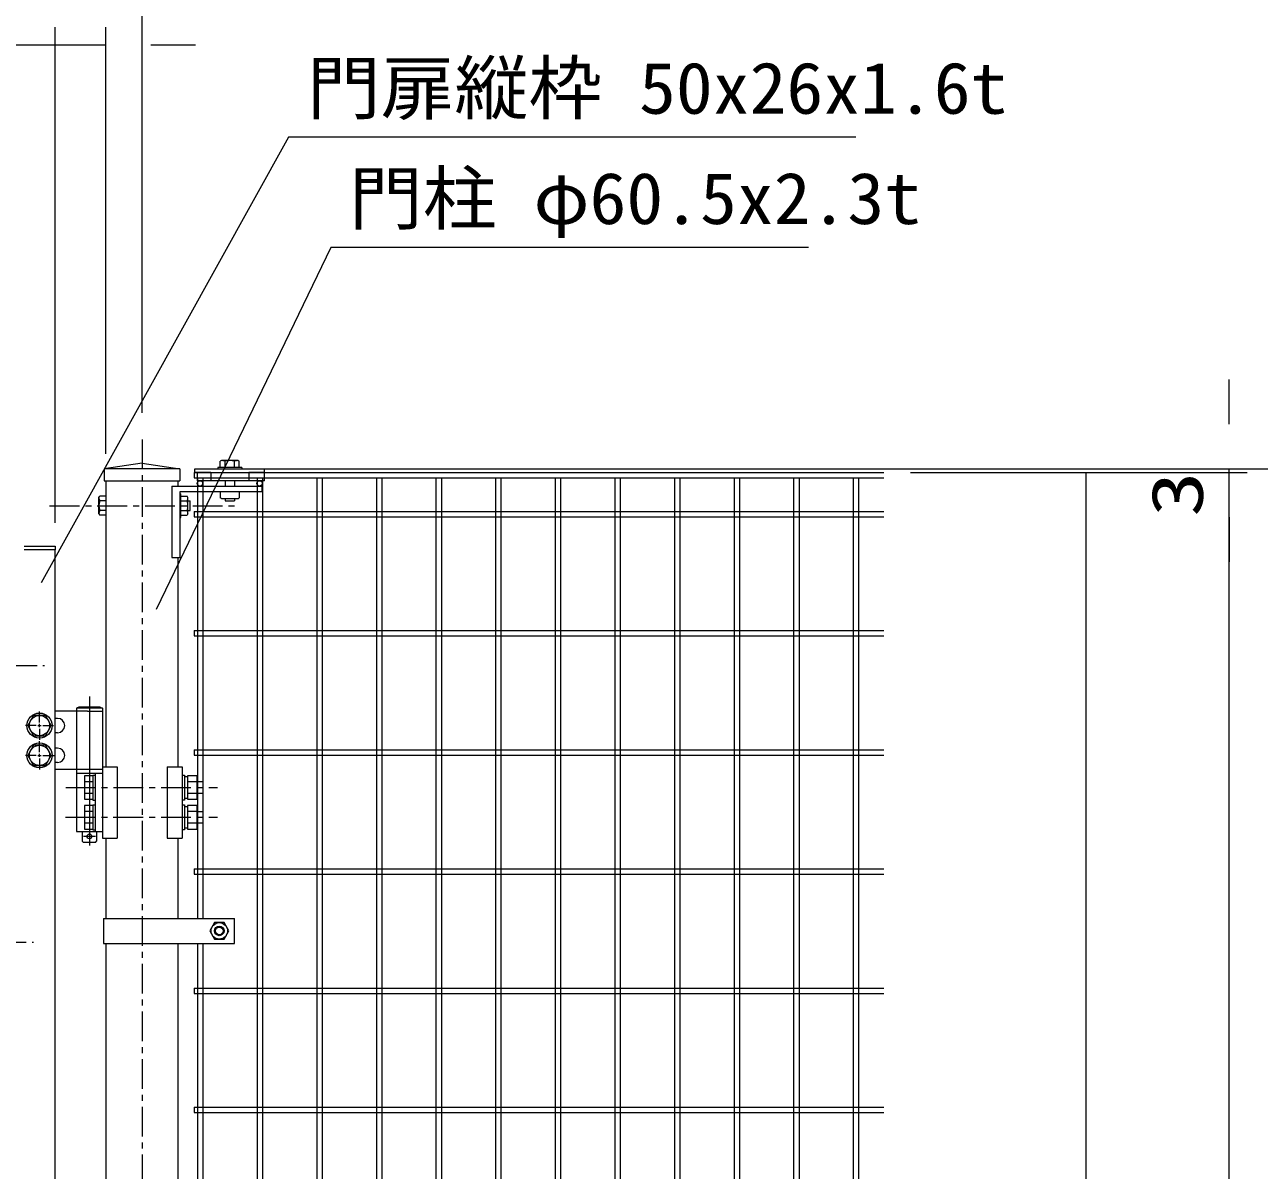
# Model space of a CAD drawing. Units: millimetres at full size; details may follow other scales. Extents: x -4455 to 4455, y -3150 to 3150.
# Drawn here: x 2348 to 3384, y -12 to 950 of the extents above; entities that cross this region are included whole.
import ezdxf
from ezdxf.enums import TextEntityAlignment as Align

# ---------------------------------------------------------------- set-up
doc = ezdxf.new("R2010")
doc.units = ezdxf.units.MM
doc.header["$LTSCALE"] = 20
doc.linetypes.add('USER1', pattern=[2, 1.25, -0.25, 0.25, -0.25])
doc.linetypes.add('USER4', pattern=[0.26, 0.01, -0.25])
for name, color, linetype, lineweight in [('0-0_外形線', 7, 'Continuous', 18), ('0-1_軸線', 2, 'USER1', 18), ('0-3_寸法線', 1, 'Continuous', 18), ('0-6_NEO', 152, 'Continuous', 18), ('0-7_丁番', 3, 'Continuous', 18), ('0-9_1', 7, 'Continuous', 18), ('0-A_2', 7, 'Continuous', 18)]:
    doc.layers.add(name, color=color, linetype=linetype, lineweight=lineweight)
doc.styles.add('ＭＳ ゴシック', font='')
doc.styles.get('ＭＳ ゴシック').set_extended_font_data('MS Gothic')

msp = doc.modelspace()

# ---------------------------------------------------------------- linework, layer by layer
at = {"layer": '0-0_外形線'}
for p, q in [((2446.67, 581.55), (2414.92, 576.87)), ((2478.42, 576.87), (2414.92, 576.87)), ((2414.92, 576.87), (2414.92, 566.87)), ((2478.42, 576.87), (2478.42, 566.87)), ((2414.92, 566.87), (2478.42, 566.87)), ((2416.42, 566.87), (2416.42, 326.87)), ((2476.92, 562.37), (2476.92, 566.87)), ((2347.67, 511.87), (2373.67, 511.87)), ((2373.67, 508.87), (2347.67, 508.87)), ((2373.67, 511.87), (2373.67, 508.87)), ((2373.67, -902.13), (2373.67, 508.87)), ((2476.92, 326.87), (2476.92, 502.37)), ((2413.4, 326.87), (2413.4, 266.87)), ((2413.4, 326.87), (2425.87, 326.87)), ((2425.87, 326.87), (2425.87, 266.87)), ((2467.81, 326.87), (2467.81, 266.87)), ((2467.81, 326.87), (2480.28, 326.87)), ((2480.28, 326.87), (2480.28, 266.87)), ((2413.4, 266.87), (2425.87, 266.87)), ((2416.42, 266.87), (2416.42, 199.55)), ((2467.81, 266.87), (2480.28, 266.87)), ((2476.92, 199.55), (2476.92, 266.87)), ((2416.42, 178.55), (2416.42, -200.63)), ((2476.92, -200.63), (2476.92, 178.55))]:
    msp.add_line(p, q, dxfattribs=at)
at = {"layer": '0-0_外形線', "color": 2}
msp.add_line((2402.55, 385.85), (2402.55, 260.64), dxfattribs=at)
at = {"layer": '0-0_外形線'}
msp.add_lwpolyline([(2446.67, 581.55), (2478.42, 576.87), (2467.92, 576.87)], dxfattribs=at)
at = {"layer": '0-1_軸線'}
for p, q in [((2446.67, 601.43), (2446.67, -1272.06)), ((2369.16, 545.87), (2526.77, 545.87)), ((1293.57, 411.87), (2364.77, 411.87)), ((2382.64, 309.37), (2509.93, 309.37)), ((2382.58, 284.37), (2509.88, 284.37)), ((1284.57, 179.57), (2355.77, 179.57))]:
    msp.add_line(p, q, dxfattribs=at)
at = {"layer": '0-3_寸法線'}
for p, q in [((2446.67, 623.93), (2446.67, 1067.59)), ((2373.67, 531.37), (2373.67, 947.59)), ((2373.67, 531.37), (2373.67, 947.59)), ((2416.42, 589.37), (2416.42, 947.59)), ((2500.87, 576.87), (3373.65, 576.87)), ((2500.92, 576.87), (3493.65, 576.87)), ((3091.28, 573.87), (3373.65, 573.87)), ((3091.28, 573.87), (3253.65, 573.87)), ((3091.28, 573.87), (3373.65, 573.87))]:
    msp.add_line(p, q, dxfattribs=at)
at = {"layer": '0-3_寸法線', "color": 2}
for p, q in [((1281.67, 932.59), (2373.67, 932.59)), ((2373.67, 932.59), (2416.42, 932.59)), ((2453.92, 932.59), (2491.42, 932.59)), ((3358.65, 614.37), (3358.65, 651.87)), ((3238.65, -896.13), (3238.65, 573.87)), ((3358.65, 573.87), (3358.65, 576.87)), ((3358.65, -926.13), (3358.65, 573.87)), ((3358.65, 536.37), (3358.65, 498.87))]:
    msp.add_line(p, q, dxfattribs=at)
at = {"layer": '0-3_寸法線', "color": 4}
for points in [[(3045.48, 855.17), (2569.62, 855.17), (2362.06, 481.06)], [(3005.58, 762.61), (2605.03, 762.61), (2458.39, 458.88)]]:
    msp.add_lwpolyline(points, dxfattribs=at)
at = {"layer": '0-6_NEO'}
for p, q in [((2490.47, 573.87), (3068.78, 573.87)), ((2490.47, 573.87), (2490.47, 569.37)), ((2490.47, 569.37), (3068.78, 569.37)), ((2493.22, 569.37), (2493.22, 199.55)), ((2497.72, 569.37), (2497.72, 199.55)), ((2543.22, 569.37), (2543.22, -891.63)), ((2547.72, 569.37), (2547.72, -891.63)), ((2593.22, 569.37), (2593.22, -891.63)), ((2597.72, 569.37), (2597.72, -891.63)), ((2643.22, 569.37), (2643.22, -891.63)), ((2647.72, 569.37), (2647.72, -891.63)), ((2693.22, 569.37), (2693.22, -891.63)), ((2697.72, 569.37), (2697.72, -891.63)), ((2743.22, 569.37), (2743.22, -891.63)), ((2747.72, 569.37), (2747.72, -891.63)), ((2793.22, 569.37), (2793.22, -891.63)), ((2797.72, 569.37), (2797.72, -891.63)), ((2843.22, 569.37), (2843.22, -891.63)), ((2847.72, 569.37), (2847.72, -891.63)), ((2893.22, 569.37), (2893.22, -891.63)), ((2897.72, 569.37), (2897.72, -891.63)), ((2943.22, 569.37), (2943.22, -891.63)), ((2947.72, 569.37), (2947.72, -891.63)), ((2993.22, 569.37), (2993.22, -891.63)), ((2997.72, 569.37), (2997.72, -891.63)), ((3043.22, 569.37), (3043.22, -891.63)), ((3047.72, 569.37), (3047.72, -891.63)), ((2490.47, 541.12), (3068.78, 541.12)), ((2490.47, 541.12), (2490.47, 536.62)), ((2490.47, 536.62), (3068.78, 536.62)), ((2490.47, 441.12), (3068.78, 441.12)), ((2490.47, 441.12), (2490.47, 436.62)), ((2490.47, 436.62), (3068.78, 436.62)), ((2490.47, 341.12), (3068.78, 341.12)), ((2490.47, 341.12), (2490.47, 336.62)), ((2490.47, 336.62), (3068.78, 336.62)), ((2490.47, 241.12), (3068.78, 241.12)), ((2490.47, 241.12), (2490.47, 236.62)), ((2490.47, 236.62), (3068.78, 236.62)), ((2493.22, 178.55), (2493.22, -200.63)), ((2497.72, 178.55), (2497.72, -200.63)), ((2490.47, 141.12), (3068.78, 141.12)), ((2490.47, 141.12), (2490.47, 136.62)), ((2490.47, 136.62), (3068.78, 136.62)), ((2490.47, 41.12), (3068.78, 41.12)), ((2490.47, 41.12), (2490.47, 36.62)), ((2490.47, 36.62), (3068.78, 36.62))]:
    msp.add_line(p, q, dxfattribs=at)
at = {"layer": '0-7_丁番'}
for p, q in [((2360.67, 364.07), (2360.67, 373.22)), ((2360.67, 364.07), (2360.67, 373.22)), ((2400.9, 373.37), (2373.67, 373.37)), ((2393.55, 376.87), (2391.7, 375.87)), ((2413.4, 375.87), (2391.7, 375.87)), ((2391.7, 375.87), (2391.7, 324.37)), ((2411.55, 376.87), (2393.55, 376.87)), ((2400.9, 373.37), (2413.4, 373.37)), ((2411.55, 376.87), (2413.4, 375.87)), ((2413.4, 375.87), (2413.4, 272.37)), ((2360.67, 360.02), (2360.67, 362.72)), ((2360.67, 360.02), (2360.67, 362.72)), ((2375.85, 367.37), (2373.67, 367.37)), ((2357.97, 361.37), (2348.82, 361.37)), ((2359.32, 361.37), (2362.02, 361.37)), ((2359.32, 361.37), (2362.02, 361.37)), ((2360.67, 358.67), (2360.67, 349.52)), ((2360.67, 358.67), (2360.67, 349.52)), ((2363.37, 361.37), (2372.52, 361.37)), ((2363.37, 361.37), (2372.52, 361.37)), ((2375.85, 355.37), (2373.67, 355.37)), ((2360.67, 339.07), (2360.67, 348.22)), ((2375.85, 342.37), (2373.67, 342.37)), ((2357.97, 336.37), (2348.82, 336.37)), ((2359.32, 336.37), (2362.02, 336.37)), ((2360.67, 335.02), (2360.67, 337.72)), ((2360.67, 333.67), (2360.67, 324.52)), ((2363.37, 336.37), (2373.67, 336.37)), ((2375.85, 330.37), (2373.67, 330.37)), ((2413.4, 324.37), (2373.67, 324.37)), ((2391.7, 324.37), (2391.7, 272.37)), ((2391.7, 321.37), (2413.4, 321.37)), ((2407.4, 321.37), (2407.4, 272.37)), ((2405.4, 319.16), (2398.4, 319.16)), ((2405.4, 314.25), (2398.4, 314.25)), ((2405.4, 319.84), (2407.4, 319.84)), ((2480.3, 319.84), (2482.3, 319.84)), ((2482.3, 319.84), (2482.3, 298.84)), ((2482.3, 318.54), (2484.8, 318.54)), ((2492.8, 314.25), (2484.8, 314.25)), ((2492.8, 314.34), (2497.8, 314.34)), ((2497.8, 314.34), (2497.8, 304.34)), ((2405.4, 304.44), (2398.4, 304.44)), ((2492.8, 304.44), (2484.8, 304.44)), ((2497.8, 304.34), (2492.8, 304.34)), ((2405.4, 294.16), (2398.4, 294.16)), ((2398.4, 294.16), (2398.4, 274.53)), ((2405.4, 294.84), (2407.4, 294.84)), ((2405.4, 294.84), (2405.4, 273.84)), ((2482.3, 298.84), (2480.3, 298.84)), ((2480.3, 294.84), (2482.3, 294.84)), ((2484.8, 300.14), (2482.3, 300.14)), ((2482.3, 294.84), (2482.3, 273.84)), ((2482.3, 293.54), (2484.8, 293.54)), ((2492.8, 294.16), (2484.8, 294.16)), ((2484.8, 294.16), (2484.8, 274.53)), ((2492.8, 274.53), (2492.8, 294.16)), ((2405.4, 289.25), (2398.4, 289.25)), ((2492.8, 289.25), (2484.8, 289.25)), ((2492.8, 289.34), (2497.8, 289.34)), ((2497.8, 289.34), (2497.8, 279.34)), ((2391.7, 272.37), (2413.4, 272.37)), ((2396.55, 272.37), (2396.55, 264.37)), ((2405.4, 279.44), (2398.4, 279.44)), ((2398.4, 274.53), (2405.4, 274.53)), ((2405.4, 273.84), (2407.4, 273.84)), ((2408.55, 272.37), (2408.55, 264.37)), ((2482.3, 273.84), (2480.3, 273.84)), ((2484.8, 275.14), (2482.3, 275.14)), ((2492.8, 279.44), (2484.8, 279.44)), ((2484.8, 274.53), (2492.8, 274.53)), ((2497.8, 279.34), (2492.8, 279.34)), ((2397.55, 263.37), (2396.55, 264.37)), ((2407.55, 268.37), (2397.55, 268.37)), ((2407.55, 263.37), (2397.55, 263.37)), ((2407.55, 263.37), (2408.55, 264.37))]:
    msp.add_line(p, q, dxfattribs=at)
for points in [[(2355.76, 369.87), (2350.86, 361.37), (2355.76, 352.87), (2365.58, 352.87), (2370.49, 361.37), (2365.58, 369.87)], [(2355.76, 344.87), (2350.86, 336.37), (2355.76, 327.87), (2365.58, 327.87), (2370.49, 336.37), (2365.58, 344.87)], [(2484.8, 299.53), (2492.8, 299.53), (2492.8, 319.16), (2484.8, 319.16)]]:
    msp.add_lwpolyline(points, close=True, dxfattribs=at)
for points in [[(2398.4, 319.16), (2398.4, 299.53), (2405.4, 299.53)], [(2405.4, 319.84), (2405.4, 298.84), (2407.4, 298.84)]]:
    msp.add_lwpolyline(points, dxfattribs=at)
for centre, radius in [((2360.67, 361.37), 10.5), ((2360.67, 361.37), 8.5), ((2360.67, 336.37), 10.5), ((2360.67, 336.37), 8.5), ((2402.55, 268.37), 2)]:
    msp.add_circle(centre, radius, dxfattribs=at)
for centre in [(2375.85, 361.37), (2375.85, 336.37)]:
    msp.add_arc(centre, 6, 270, 90, dxfattribs=at)
at = {"layer": '0-9_1'}
for p, q in [((2491.02, 576.87), (2549.52, 576.87)), ((2491.02, 573.87), (2491.02, 576.87)), ((2504.27, 573.87), (2491.02, 573.87)), ((2491.02, 573.87), (2504.27, 573.87)), ((2493.02, 573.87), (2493.02, 566.87)), ((2504.27, 573.87), (2504.27, 566.87)), ((2510.27, 577.87), (2510.27, 576.87)), ((2510.27, 577.37), (2510.27, 576.87)), ((2530.27, 577.87), (2530.27, 576.87)), ((2530.27, 577.37), (2530.27, 576.87)), ((2549.52, 573.87), (2536.27, 573.87)), ((2536.27, 573.87), (2536.27, 566.87)), ((2549.52, 573.87), (2549.52, 576.87)), ((2549.52, 566.87), (2549.52, 573.87)), ((2471.72, 562.37), (2471.72, 502.37)), ((2471.72, 562.37), (2547.52, 562.37)), ((2549.52, 566.87), (2493.02, 566.87)), ((2516.27, 566.87), (2516.27, 562.37)), ((2524.27, 566.87), (2524.27, 562.37)), ((2547.52, 557.87), (2547.52, 562.37)), ((2478.72, 502.37), (2478.72, 557.87)), ((2478.72, 557.87), (2547.52, 557.87)), ((2478.72, 555.87), (2479.22, 555.87)), ((2485.12, 549.87), (2487.12, 549.87)), ((2487.12, 541.87), (2487.12, 549.87)), ((2516.27, 551.97), (2516.27, 549.97)), ((2516.27, 549.97), (2524.27, 549.97)), ((2524.27, 551.97), (2524.27, 549.97)), ((2485.12, 541.87), (2487.12, 541.87)), ((2478.72, 535.87), (2479.22, 535.87)), ((2471.72, 502.37), (2478.72, 502.37)), ((2414.42, 199.55), (2524.17, 199.55)), ((2414.42, 199.55), (2414.42, 178.55)), ((2524.17, 178.55), (2524.17, 199.55)), ((2414.42, 178.55), (2524.17, 178.55))]:
    msp.add_line(p, q, dxfattribs=at)
at = {"layer": '0-9_1', "linetype": 'USER4'}
for p, q in [((2536.27, 573.87), (2504.27, 573.87)), ((2504.27, 573.87), (2536.27, 573.87))]:
    msp.add_line(p, q, dxfattribs=at)
at = {"layer": '0-9_1'}
for centre in [(2495.27, 564.62), (2545.27, 564.62)]:
    msp.add_circle(centre, 2.25, dxfattribs=at)
at = {"layer": '0-A_2'}
for p, q in [((2513.34, 583.77), (2512.27, 583.15)), ((2512.27, 577.87), (2512.27, 583.15)), ((2527.2, 583.77), (2513.34, 583.77)), ((2516.27, 577.87), (2516.27, 583.15)), ((2524.27, 577.87), (2524.27, 583.15)), ((2527.2, 583.77), (2528.27, 583.15)), ((2528.27, 577.87), (2528.27, 583.15)), ((2530.27, 577.87), (2510.27, 577.87)), ((2410.52, 552.8), (2411.14, 553.87)), ((2410.52, 538.94), (2410.52, 552.8)), ((2416.42, 553.87), (2411.14, 553.87)), ((2416.42, 549.87), (2411.14, 549.87)), ((2479.22, 535.87), (2479.22, 555.87)), ((2479.22, 553.87), (2484.5, 553.87)), ((2479.22, 549.87), (2484.5, 549.87)), ((2485.12, 552.8), (2484.5, 553.87)), ((2485.12, 538.94), (2485.12, 552.8)), ((2512.27, 557.87), (2512.27, 552.59)), ((2513.34, 551.97), (2512.27, 552.59)), ((2513.34, 551.97), (2527.2, 551.97)), ((2527.2, 551.97), (2528.27, 552.59)), ((2528.27, 557.87), (2528.27, 552.59)), ((2410.52, 538.94), (2411.14, 537.87)), ((2416.42, 541.87), (2411.14, 541.87)), ((2479.22, 541.87), (2484.5, 541.87)), ((2485.12, 538.94), (2484.5, 537.87)), ((2416.42, 537.87), (2411.14, 537.87)), ((2479.22, 537.87), (2484.5, 537.87))]:
    msp.add_line(p, q, dxfattribs=at)
msp.add_lwpolyline([(2503.47, 189.05), (2507.47, 182.12), (2515.47, 182.12), (2519.47, 189.05), (2515.47, 195.98), (2507.47, 195.98)], close=True, dxfattribs=at)
for radius in [6.93, 3.2]:
    msp.add_circle((2511.47, 189.05), radius, dxfattribs=at)
at = {"layer": '0-A_2', "color": 4}
msp.add_circle((2511.47, 189.05), 4, dxfattribs=at)
at = {"layer": '0-A_2'}
for centre, radius, start, end in [((2513.34, 576.54), 7.23, 66.1207, 90), ((2520.27, 570.51), 13.26, 72.43996, 107.54964), ((2527.2, 576.54), 7.23, 90, 113.88143), ((2417.75, 552.8), 7.23, 180, 203.87521), ((2423.78, 545.87), 13.26, 162.45032, 197.56), ((2477.89, 552.8), 7.23, 336.12479, 0), ((2471.86, 545.87), 13.26, 342.44, 17.54968), ((2417.75, 538.94), 7.23, 156.11448, 180), ((2477.89, 538.94), 7.23, 0, 23.88552)]:
    msp.add_arc(centre, radius, start, end, dxfattribs=at)

# ---------------------------------------------------------------- texts
at = {"layer": '0-3_寸法線', "color": 3, "style": 'ＭＳ ゴシック', "width": 1.05}
for s, p in [('門扉縦枠 50x26x1.6t', (2584.83, 861.84)), ('門柱 φ60.5x2.3t', (2620.23, 769.28))]:
    msp.add_text(s, height=43.26, dxfattribs=at).set_placement(p, align=Align.BOTTOM_LEFT)
at = {"layer": '0-3_寸法線', "color": 3, "style": 'ＭＳ ゴシック', "width": 1.3}
msp.add_text('3', height=43.26, rotation=90, dxfattribs=at).set_placement((3349.47, 536.49), align=Align.BOTTOM_LEFT)

doc.saveas('drawing.dxf')
